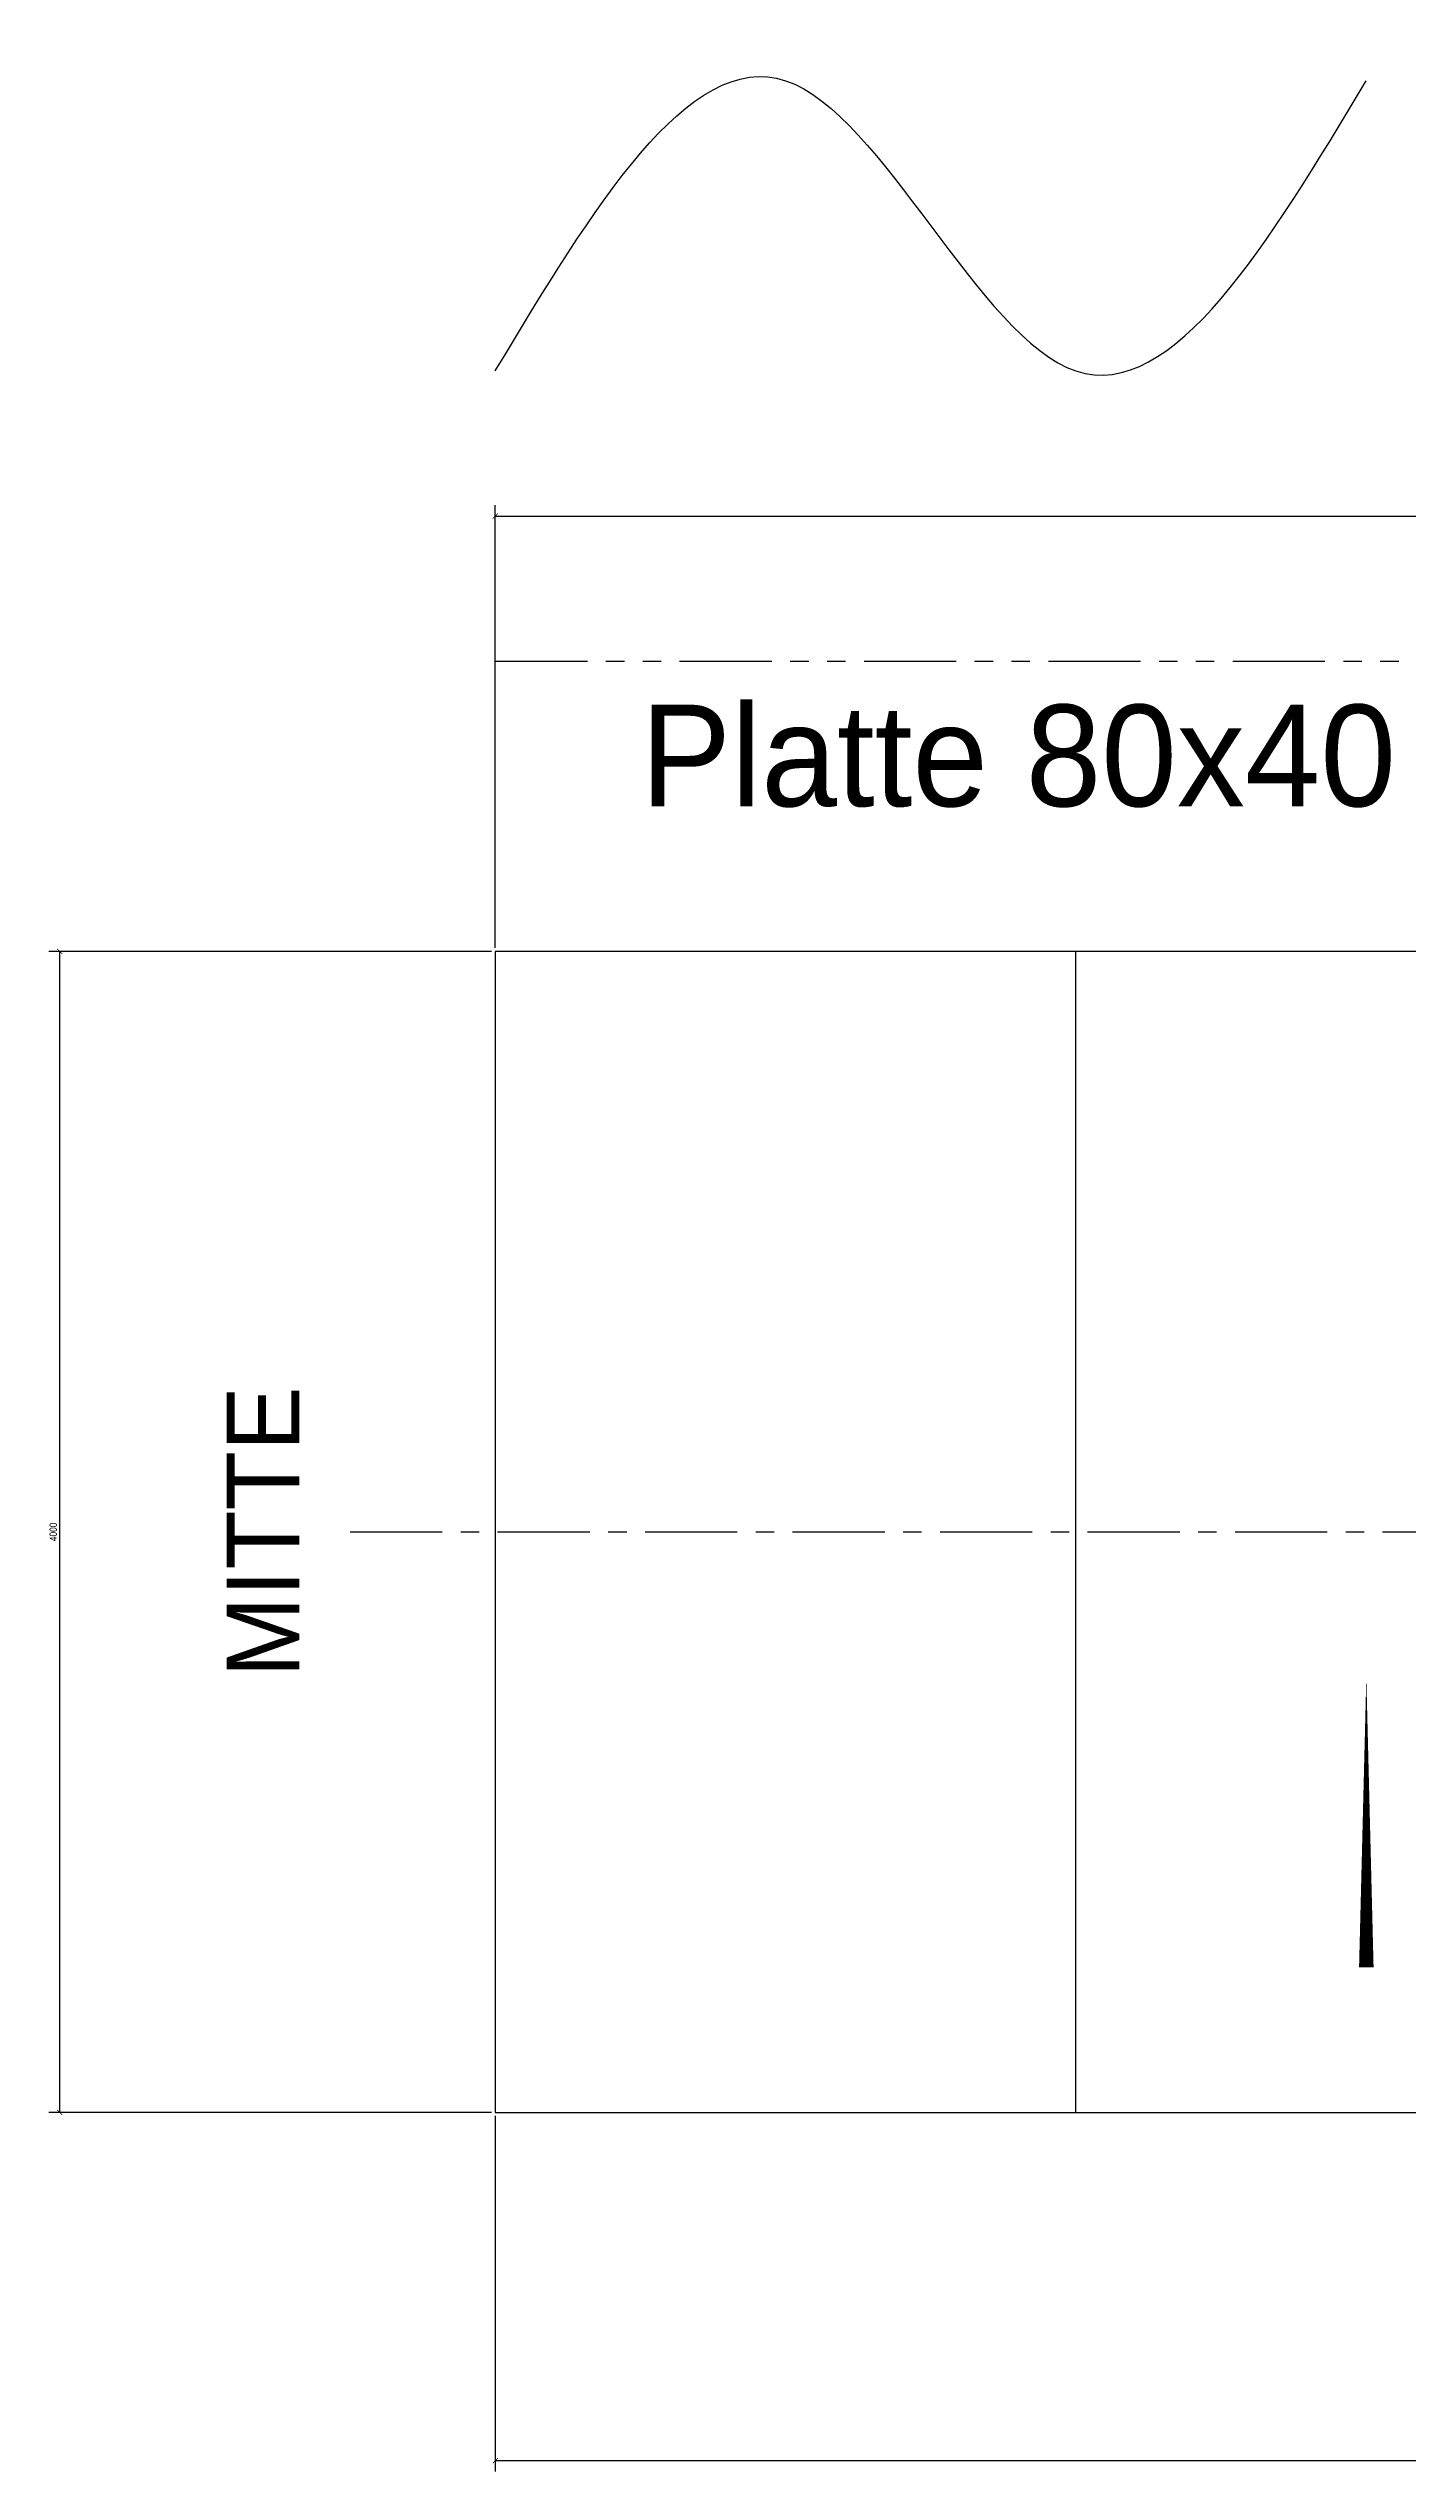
# Model space of a CAD drawing. Header units: millimetres. Extents: x -15 to 121, y -23 to 71.
# Drawn here: x -15.4 to 31.4, y -12.4 to 71.1 of the extents above; entities that cross this region are included whole.
import ezdxf
from ezdxf.enums import TextEntityAlignment as Align

# ---------------------------------------------------------------- set-up
doc = ezdxf.new("R2010")
doc.units = ezdxf.units.MM
doc.linetypes.add('CENTER', pattern=[5.08, 3.175, -0.635, 0.635, -0.635])
doc.linetypes.add('PHANTOM', pattern=[6.35, 3.175, -0.635, 0.635, -0.635, 0.635, -0.635])
for name, color, linetype in [('0.25', 4, 'Continuous'), ('0.35', 3, 'Continuous'), ('0.50', 2, 'Continuous'), ('Achsen', 4, 'CENTER'), ('Bemaßung', 4, 'Continuous'), ('Strich-2xPunkt', 4, 'PHANTOM'), ('Text Höhe 3.5', 3, 'Continuous'), ('Verdeckt', 3, 'Continuous')]:
    doc.layers.add(name, color=color, linetype=linetype)
doc.styles.add('OpenSansCondensed-Light', font='OpenSansCondensed-Light.ttf')
doc.dimstyles.new('EZDXF', dxfattribs={"dimtxt": 0.25, "dimasz": 0.175, "dimexe": 0.375, "dimexo": 0.125, "dimgap": 0.1, "dimtad": 1, "dimlfac": 100, "dimzin": 12, "dimdsep": 46, "dimtxsty": 'OpenSansCondensed-Light', "dimblk": 'ARCHTICK', "dimcen": 2.5, "dimazin": 3, "dimtfac": 0.5, "dimtmove": 2, "dimatfit": 3})

# ---------------------------------------------------------------- blocks, each defined once
blk = doc.blocks.new('_ARCHTICK')
at = {"color": 0, "linetype": 'BYBLOCK', "const_width": 0.15}
blk.add_lwpolyline([(-0.5, -0.5), (0.5, 0.5)], dxfattribs=at)

msp = doc.modelspace()

# ---------------------------------------------------------------- linework, layer by layer
at = {"layer": '0.25'}
msp.add_spline([(0, 60), (10, 70), (20, 60), (30, 70)], degree=3, dxfattribs=at)
at = {"layer": '0.35'}
msp.add_lwpolyline([(10, 5, 0, 0, 0), (30, 5, 0.5, 0, 0), (30, 15, 0, 0, 0), (10, 15, 0, 0, 0)], format="xyseb", close=True, dxfattribs=at)
at = {"layer": '0.50'}
msp.add_lwpolyline([(0, 0), (70, 0), (80, 10), (80, 40), (0, 40)], close=True, dxfattribs=at)
at = {"layer": 'Achsen'}
msp.add_line((-5, 20), (85, 20), dxfattribs=at)
at = {"layer": 'Strich-2xPunkt'}
msp.add_line((0, 50), (80, 50), dxfattribs=at)
at = {"layer": 'Verdeckt'}
msp.add_line((20, 0), (20, 40), dxfattribs=at)

# ---------------------------------------------------------------- texts
at = {"layer": 'Text Höhe 3.5'}
msp.add_text('Platte 80x40', height=3.5, dxfattribs=at).set_placement((5, 45))
msp.add_text('MITTE', height=2.5, rotation=90, dxfattribs=at).set_placement((-8, 20), align=Align.MIDDLE_CENTER)

# ---------------------------------------------------------------- dimensions: what is measured, and where the dimension line sits
at = {"layer": 'Bemaßung'}
msp.add_linear_dim(base=(0, 55), p1=(0, 40), p2=(80, 40), text='80 h9', dimstyle='EZDXF', dxfattribs=at).render()
msp.add_linear_dim(base=(-15, 0), p1=(0, 0), p2=(0, 40), angle=90, dimstyle='EZDXF', dxfattribs=at).render()
msp.add_linear_dim(base=(0, -12), p1=(0, 0), p2=(80, 0), dimstyle='EZDXF', dxfattribs=at).render()

doc.saveas('drawing.dxf')
